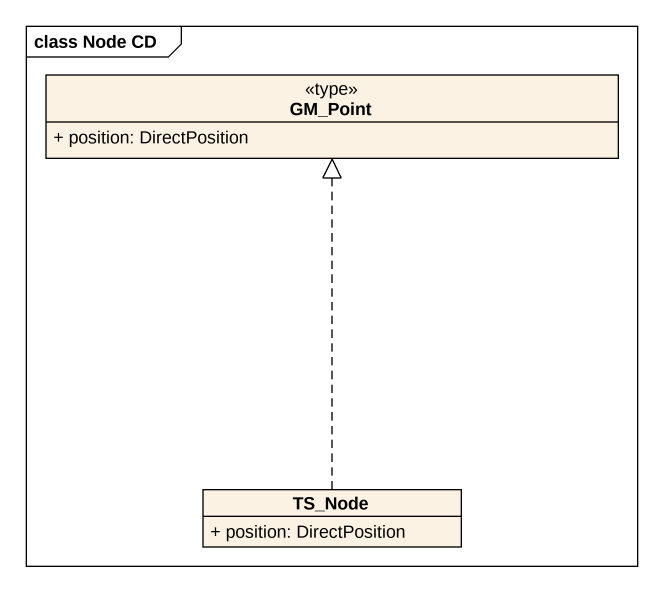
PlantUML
@startuml
mainframe class Node CD
hide circle
hide empty members
skinparam classAttributeIconSize 0
class GM_Point <<type>> {
  + position: DirectPosition
}
class TS_Node {
  + position: DirectPosition
}
TS_Node .up.|> GM_Point
@enduml
